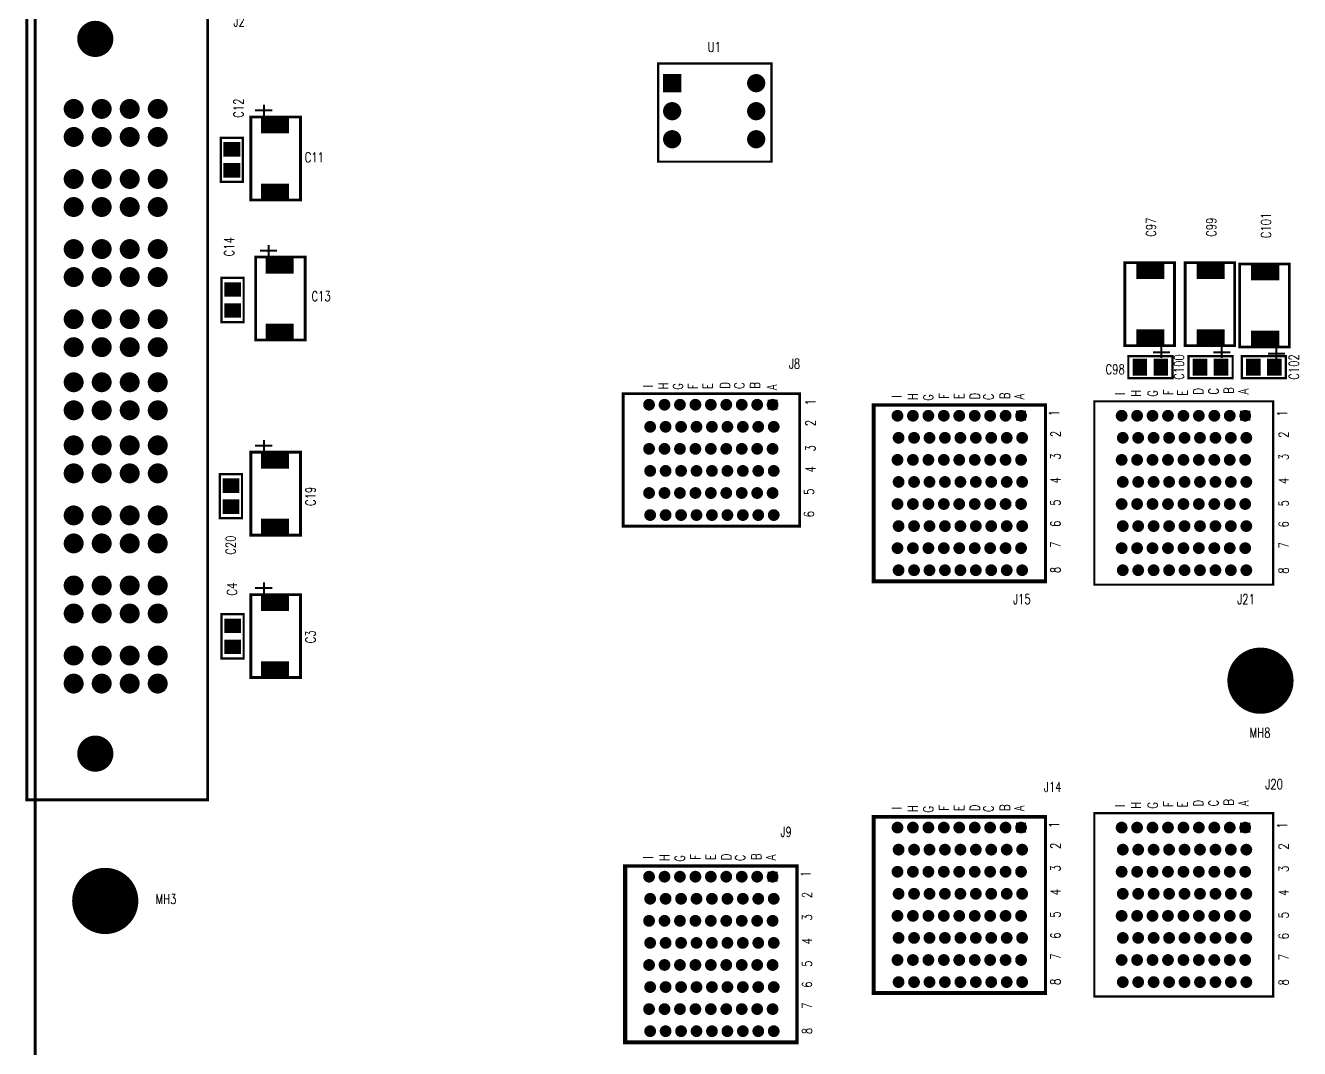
# Model space of a CAD drawing. Extents: x -1 to 432, y 0 to 280.
# Drawn here: x -0.9 to 114.6, y 99.7 to 192.4 of the extents above; entities that cross this region are included whole.
import ezdxf

# ---------------------------------------------------------------- set-up
doc = ezdxf.new("R2010")
doc.units = 0
for name, color, linetype in [('BOARD_OUTLINE_00', 2, 'CONTINUOUS'), ('DRIL_NPLTE_THRU_01', 176, 'CONTINUOUS'), ('DRIL_PLTE_THRU_01', 176, 'CONTINUOUS'), ('DRIL_SYMBOL', 2, 'CONTINUOUS'), ('PADS_INNER', 5, 'CONTINUOUS'), ('PADS_TOP', 5, 'CONTINUOUS'), ('PADS_XR_21', 4, 'CONTINUOUS'), ('PADS_XR_23', 4, 'CONTINUOUS'), ('PADS_XR_28', 4, 'CONTINUOUS'), ('PART_NAME_26', 255, 'CONTINUOUS'), ('PART_TOP_2DLINE_26', 222, 'CONTINUOUS'), ('PART_TOP_TEXT_26', 222, 'CONTINUOUS')]:
    doc.layers.add(name, color=color, linetype=linetype)
doc.styles.add('W0$127', font='simplex', dxfattribs={"width": 0.75})
doc.styles.add('W0$254', font='simplex', dxfattribs={"width": 0.75})

# ---------------------------------------------------------------- blocks, each defined once
blk = doc.blocks.new('BOARD_30791')
at = {"layer": 'BOARD_OUTLINE_00', "const_width": 0.254}
blk.add_lwpolyline([(290.399978, 279.4), (139.400026, 279.4, -1), (132.4, 279.4), (19.4, 279.4, -1), (12.4, 279.4), (0, 279.4), (0, 213.01), (2, 213.01, -1), (2, 206.01), (0, 206.01), (0, 63), (2, 63, -1), (2, 56), (0, 56), (0, 0), (431.8, 0)], format="xyb", dxfattribs=at)
blk = doc.blocks.new('SMOOTH_0$254')
at = {"const_width": 0.127}
blk.add_lwpolyline([(-0.0635, 0, 1), (0.0635, 0, 1)], format="xyb", close=True, dxfattribs=at)
blk = doc.blocks.new('PART_BODY_TOP_3')
at = {"layer": 'PART_TOP_2DLINE_26', "const_width": 0.254}
for points in [[(-8.0518, 7.874), (8.001, 7.874), (8.001, -7.7724), (-8.0518, -7.7724)], [(-7.95, -7.75), (7.95, -7.75), (7.95, 7.75), (-7.95, 7.75)]]:
    blk.add_lwpolyline(points, close=True, dxfattribs=at)
at = {"layer": 'PART_TOP_2DLINE_26'}
for p in [(-8.0518, 7.874), (-7.95, 7.75), (7.95, 7.75), (8.001, 7.874), (-8.0518, -7.7724), (-7.95, -7.75), (7.95, -7.75), (8.001, -7.7724)]:
    blk.add_blockref('SMOOTH_0$254', p, dxfattribs=at)
at = {"layer": 'PART_TOP_TEXT_26', "style": 'W0$127', "width": 0.75}
for s, p in [('I', (8.636, 5.2832)), ('H', (8.4074, 3.81)), ('G', (8.3566, 2.413)), ('F', (8.5344, 0.9906)), ('E', (8.509, -0.381)), ('D', (8.4836, -1.8034)), ('C', (8.4074, -3.048)), ('B', (8.509, -4.5212)), ('A', (8.4836, -5.842)), ('8', (-7.2644, -9.1186)), ('7', (-4.9784, -9.1186)), ('6', (-3.0734, -9.1186)), ('5', (-1.1684, -9.1186)), ('4', (0.8636, -9.1186)), ('3', (3.0226, -9.1186)), ('2', (5.0546, -9.1186)), ('1', (6.9596, -8.9916))]:
    blk.add_text(s, height=0.889, dxfattribs=at).set_placement(p)
blk = doc.blocks.new('DRIL_SYMBOL_0$5')
at = {"layer": 'DRIL_SYMBOL', "const_width": 0.0508}
for points in [[(-0.254, 0), (0.254, 0)], [(0, -0.254), (0, 0.254)]]:
    blk.add_lwpolyline(points, dxfattribs=at)
blk = doc.blocks.new('DRIL_HOLE_0$5')
at = {"const_width": 0.25}
blk.add_lwpolyline([(-0.125, 0, 1), (0.125, 0, 1)], format="xyb", close=True, dxfattribs=at)
blk.add_blockref('DRIL_SYMBOL_0$5', (0, 0))
blk = doc.blocks.new('PAD_2')
at = {"const_width": 0.4572}
blk.add_lwpolyline([(0, -0.2286, 1), (0, 0.2286, 1)], format="xyb", close=True, dxfattribs=at)
blk = doc.blocks.new('PAD_3')
at = {"const_width": 0.5334}
blk.add_lwpolyline([(0, -0.2667, 1), (0, 0.2667, 1)], format="xyb", close=True, dxfattribs=at)
blk = doc.blocks.new('STK_TOP_374')
at = {"layer": 'DRIL_PLTE_THRU_01'}
blk.add_blockref('DRIL_HOLE_0$5', (0, 0), dxfattribs=at)
at = {"layer": 'PADS_INNER'}
blk.add_blockref('PAD_2', (0, 0), dxfattribs=at)
at = {"layer": 'PADS_TOP'}
blk.add_blockref('PAD_2', (0, 0), dxfattribs=at)
at = {"layer": 'PADS_XR_21'}
blk.add_blockref('PAD_3', (0, 0), dxfattribs=at)
at = {"layer": 'PADS_XR_28'}
blk.add_blockref('PAD_3', (0, 0), dxfattribs=at)
blk = doc.blocks.new('PAD_4')
at = {"const_width": 0.9144}
blk.add_lwpolyline([(-0.4572, 0), (0.4572, 0)], dxfattribs=at)
blk = doc.blocks.new('STK_TOP_376')
at = {"layer": 'DRIL_PLTE_THRU_01'}
blk.add_blockref('DRIL_HOLE_0$5', (0, 0), dxfattribs=at)
at = {"layer": 'PADS_INNER'}
blk.add_blockref('PAD_4', (0, 0), dxfattribs=at)
at = {"layer": 'PADS_TOP'}
blk.add_blockref('PAD_4', (0, 0), dxfattribs=at)
at = {"layer": 'PADS_XR_21'}
blk.add_blockref('PAD_3', (0, 0), dxfattribs=at)
at = {"layer": 'PADS_XR_28'}
blk.add_blockref('PAD_3', (0, 0), dxfattribs=at)
blk = doc.blocks.new('SYM_TOP_5')
for name, p in [('PART_BODY_TOP_3', (0, 0)), ('STK_TOP_374', (-7, 5.55)), ('STK_TOP_374', (-5, 5.65)), ('STK_TOP_374', (-3, 5.55)), ('STK_TOP_374', (-1, 5.65)), ('STK_TOP_374', (1, 5.55)), ('STK_TOP_374', (3, 5.65)), ('STK_TOP_374', (5, 5.55)), ('STK_TOP_374', (7, 5.65)), ('STK_TOP_374', (-7, 4.15)), ('STK_TOP_374', (-5, 4.25)), ('STK_TOP_374', (-3, 4.15)), ('STK_TOP_374', (-1, 4.25)), ('STK_TOP_374', (1, 4.15)), ('STK_TOP_374', (3, 4.25)), ('STK_TOP_374', (5, 4.15)), ('STK_TOP_374', (7, 4.25)), ('STK_TOP_374', (-7, 2.75)), ('STK_TOP_374', (-5, 2.85)), ('STK_TOP_374', (-3, 2.75)), ('STK_TOP_374', (-1, 2.85)), ('STK_TOP_374', (1, 2.75)), ('STK_TOP_374', (3, 2.85)), ('STK_TOP_374', (5, 2.75)), ('STK_TOP_374', (7, 2.85)), ('STK_TOP_374', (-7, 1.35)), ('STK_TOP_374', (-5, 1.45)), ('STK_TOP_374', (-3, 1.35)), ('STK_TOP_374', (-1, 1.45)), ('STK_TOP_374', (1, 1.35)), ('STK_TOP_374', (3, 1.45)), ('STK_TOP_374', (5, 1.35)), ('STK_TOP_374', (7, 1.45)), ('STK_TOP_374', (-7, -0.05)), ('STK_TOP_374', (-5, 0.05)), ('STK_TOP_374', (-3, -0.05)), ('STK_TOP_374', (-1, 0.05)), ('STK_TOP_374', (1, -0.05)), ('STK_TOP_374', (3, 0.05)), ('STK_TOP_374', (5, -0.05)), ('STK_TOP_374', (7, 0.05)), ('STK_TOP_374', (-7, -1.45)), ('STK_TOP_374', (-5, -1.35)), ('STK_TOP_374', (-3, -1.45)), ('STK_TOP_374', (-1, -1.35)), ('STK_TOP_374', (1, -1.45)), ('STK_TOP_374', (3, -1.35)), ('STK_TOP_374', (5, -1.45)), ('STK_TOP_374', (7, -1.35)), ('STK_TOP_374', (-5, -2.75)), ('STK_TOP_374', (-1, -2.75)), ('STK_TOP_374', (3, -2.75)), ('STK_TOP_374', (7, -2.75)), ('STK_TOP_374', (-7, -2.85)), ('STK_TOP_374', (-3, -2.85)), ('STK_TOP_374', (1, -2.85)), ('STK_TOP_374', (5, -2.85)), ('STK_TOP_374', (-7, -4.25)), ('STK_TOP_374', (-5, -4.15)), ('STK_TOP_374', (-3, -4.25)), ('STK_TOP_374', (-1, -4.15)), ('STK_TOP_374', (1, -4.25)), ('STK_TOP_374', (3, -4.15)), ('STK_TOP_374', (5, -4.25)), ('STK_TOP_374', (7, -4.15)), ('STK_TOP_374', (-7, -5.65)), ('STK_TOP_374', (-5, -5.55)), ('STK_TOP_374', (-3, -5.65)), ('STK_TOP_374', (-1, -5.55)), ('STK_TOP_374', (1, -5.65)), ('STK_TOP_374', (3, -5.55)), ('STK_TOP_374', (5, -5.65)), ('STK_TOP_376', (7, -5.55))]:
    blk.add_blockref(name, p)
blk = doc.blocks.new('PART_TOP_38')
blk.add_blockref('SYM_TOP_5', (0, 0))
at = {"layer": 'PART_NAME_26', "style": 'W0$127', "width": 0.75}
blk.add_text('J9', height=0.889, rotation=270, dxfattribs=at).set_placement((10.62, -6.26))
blk = doc.blocks.new('PART_BODY_TOP_4')
at = {"layer": 'PART_TOP_2DLINE_26', "const_width": 0.254}
blk.add_lwpolyline([(-6, 8), (6, 8), (6, -8), (-6, -8)], close=True, dxfattribs=at)
at = {"layer": 'PART_TOP_2DLINE_26'}
for p in [(-6, 8), (6, 8), (-6, -8), (6, -8)]:
    blk.add_blockref('SMOOTH_0$254', p, dxfattribs=at)
at = {"layer": 'PART_TOP_TEXT_26', "style": 'W0$127', "width": 0.75}
for s, p in [('I', (6.5532, 5.3086)), ('H', (6.3754, 3.9116)), ('G', (6.35, 2.5908)), ('F', (6.4008, 1.2192)), ('E', (6.4008, -0.1016)), ('D', (6.4516, -1.6764)), ('C', (6.4262, -2.9718)), ('B', (6.4516, -4.3942)), ('A', (6.3246, -5.9182)), ('6', (-5.207, -9.2964)), ('5', (-3.175, -9.2964)), ('4', (-1.143, -9.4234)), ('3', (0.762, -9.4234)), ('2', (3.048, -9.4234)), ('1', (4.953, -9.4234))]:
    blk.add_text(s, height=0.889, dxfattribs=at).set_placement(p)
blk = doc.blocks.new('STK_TOP_375')
at = {"layer": 'DRIL_PLTE_THRU_01'}
blk.add_blockref('DRIL_HOLE_0$5', (0, 0), dxfattribs=at)
at = {"layer": 'PADS_INNER'}
blk.add_blockref('PAD_4', (0, 0), dxfattribs=at)
at = {"layer": 'PADS_TOP'}
blk.add_blockref('PAD_4', (0, 0), dxfattribs=at)
at = {"layer": 'PADS_XR_21'}
blk.add_blockref('PAD_3', (0, 0), dxfattribs=at)
at = {"layer": 'PADS_XR_28'}
blk.add_blockref('PAD_3', (0, 0), dxfattribs=at)
blk = doc.blocks.new('SYM_TOP_6')
for name, p in [('PART_BODY_TOP_4', (0, 0)), ('STK_TOP_374', (-5, 5.55)), ('STK_TOP_374', (-3, 5.65)), ('STK_TOP_374', (-1, 5.55)), ('STK_TOP_374', (1, 5.65)), ('STK_TOP_374', (3, 5.55)), ('STK_TOP_374', (5, 5.65)), ('STK_TOP_374', (-5, 4.15)), ('STK_TOP_374', (-3, 4.25)), ('STK_TOP_374', (-1, 4.15)), ('STK_TOP_374', (1, 4.25)), ('STK_TOP_374', (3, 4.15)), ('STK_TOP_374', (5, 4.25)), ('STK_TOP_374', (-5, 2.75)), ('STK_TOP_374', (-3, 2.85)), ('STK_TOP_374', (-1, 2.75)), ('STK_TOP_374', (1, 2.85)), ('STK_TOP_374', (3, 2.75)), ('STK_TOP_374', (5, 2.85)), ('STK_TOP_374', (-5, 1.35)), ('STK_TOP_374', (-3, 1.45)), ('STK_TOP_374', (-1, 1.35)), ('STK_TOP_374', (1, 1.45)), ('STK_TOP_374', (3, 1.35)), ('STK_TOP_374', (5, 1.45)), ('STK_TOP_374', (-5, -0.05)), ('STK_TOP_374', (-3, 0.05)), ('STK_TOP_374', (-1, -0.05)), ('STK_TOP_374', (1, 0.05)), ('STK_TOP_374', (3, -0.05)), ('STK_TOP_374', (5, 0.05)), ('STK_TOP_374', (-5, -1.45)), ('STK_TOP_374', (-3, -1.35)), ('STK_TOP_374', (-1, -1.45)), ('STK_TOP_374', (1, -1.35)), ('STK_TOP_374', (3, -1.45)), ('STK_TOP_374', (5, -1.35)), ('STK_TOP_374', (-3, -2.75)), ('STK_TOP_374', (1, -2.75)), ('STK_TOP_374', (5, -2.75)), ('STK_TOP_374', (-5, -2.85)), ('STK_TOP_374', (-1, -2.85)), ('STK_TOP_374', (3, -2.85)), ('STK_TOP_374', (-5, -4.25)), ('STK_TOP_374', (-3, -4.15)), ('STK_TOP_374', (-1, -4.25)), ('STK_TOP_374', (1, -4.15)), ('STK_TOP_374', (3, -4.25)), ('STK_TOP_374', (5, -4.15)), ('STK_TOP_374', (-5, -5.65)), ('STK_TOP_374', (-3, -5.55)), ('STK_TOP_374', (-1, -5.65)), ('STK_TOP_374', (1, -5.55)), ('STK_TOP_374', (3, -5.65)), ('STK_TOP_375', (5, -5.55))]:
    blk.add_blockref(name, p)
blk = doc.blocks.new('PART_TOP_39')
blk.add_blockref('SYM_TOP_6', (0, 0))
at = {"layer": 'PART_NAME_26', "style": 'W0$127', "width": 0.75}
blk.add_text('J8', height=0.889, rotation=270, dxfattribs=at).set_placement((8.27, -7.026))
blk = doc.blocks.new('PART_TOP_52')
blk.add_blockref('SYM_TOP_5', (0, 0))
at = {"layer": 'PART_NAME_26', "style": 'W0$127', "width": 0.75}
blk.add_text('J14', height=0.889, rotation=270, dxfattribs=at).set_placement((10.24, -7.62))
blk = doc.blocks.new('PART_TOP_53')
blk.add_blockref('SYM_TOP_5', (0, 0))
at = {"layer": 'PART_NAME_26', "style": 'W0$127', "width": 0.75}
blk.add_text('J15', height=0.889, rotation=270, dxfattribs=at).set_placement((-10.066, -4.826))
blk = doc.blocks.new('SMOOTH_0$2032')
at = {"const_width": 0.1016}
blk.add_lwpolyline([(-0.0508, 0, 1), (0.0508, 0, 1)], format="xyb", close=True, dxfattribs=at)
blk = doc.blocks.new('PART_BODY_TOP_6')
at = {"layer": 'PART_TOP_2DLINE_26', "const_width": 0.2032}
blk.add_lwpolyline([(-8.3058, 8.128), (8.3058, 8.128), (8.3058, -8.0772), (-8.3058, -8.0772)], close=True, dxfattribs=at)
at = {"layer": 'PART_TOP_2DLINE_26'}
for p in [(-8.3058, 8.128), (8.3058, 8.128), (-8.3058, -8.0772), (8.3058, -8.0772)]:
    blk.add_blockref('SMOOTH_0$2032', p, dxfattribs=at)
at = {"layer": 'PART_TOP_TEXT_26', "style": 'W0$127', "width": 0.75}
for s, p in [('I', (8.8646, 5.3594)), ('H', (8.7122, 3.9116)), ('G', (8.7122, 2.3876)), ('F', (8.8646, 0.9652)), ('E', (8.8138, -0.3048)), ('D', (8.9154, -1.7526)), ('C', (8.9154, -3.1242)), ('B', (8.9916, -4.4958)), ('A', (8.9408, -5.842)), ('8', (-7.3152, -9.4742)), ('7', (-5.0292, -9.4742)), ('6', (-3.1242, -9.4742)), ('5', (-1.2192, -9.4742)), ('4', (0.8128, -9.4742)), ('3', (2.9718, -9.4742)), ('2', (5.0038, -9.4742)), ('1', (6.9088, -9.3472))]:
    blk.add_text(s, height=0.889, dxfattribs=at).set_placement(p)
blk = doc.blocks.new('STK_TOP_377')
at = {"layer": 'DRIL_PLTE_THRU_01'}
blk.add_blockref('DRIL_HOLE_0$5', (0, 0), dxfattribs=at)
at = {"layer": 'PADS_INNER'}
blk.add_blockref('PAD_2', (0, 0), dxfattribs=at)
at = {"layer": 'PADS_TOP'}
blk.add_blockref('PAD_4', (0, 0), dxfattribs=at)
at = {"layer": 'PADS_XR_21'}
blk.add_blockref('PAD_3', (0, 0), dxfattribs=at)
at = {"layer": 'PADS_XR_28'}
blk.add_blockref('PAD_3', (0, 0), dxfattribs=at)
blk = doc.blocks.new('SYM_TOP_8')
for name, p in [('PART_BODY_TOP_6', (0, 0)), ('STK_TOP_374', (-7, 5.55)), ('STK_TOP_374', (-5, 5.65)), ('STK_TOP_374', (-3, 5.55)), ('STK_TOP_374', (-1, 5.65)), ('STK_TOP_374', (1, 5.55)), ('STK_TOP_374', (3, 5.65)), ('STK_TOP_374', (5, 5.55)), ('STK_TOP_374', (7, 5.65)), ('STK_TOP_374', (-7, 4.15)), ('STK_TOP_374', (-5, 4.25)), ('STK_TOP_374', (-3, 4.15)), ('STK_TOP_374', (-1, 4.25)), ('STK_TOP_374', (1, 4.15)), ('STK_TOP_374', (3, 4.25)), ('STK_TOP_374', (5, 4.15)), ('STK_TOP_374', (7, 4.25)), ('STK_TOP_374', (-7, 2.75)), ('STK_TOP_374', (-5, 2.85)), ('STK_TOP_374', (-3, 2.75)), ('STK_TOP_374', (-1, 2.85)), ('STK_TOP_374', (1, 2.75)), ('STK_TOP_374', (3, 2.85)), ('STK_TOP_374', (5, 2.75)), ('STK_TOP_374', (7, 2.85)), ('STK_TOP_374', (-7, 1.35)), ('STK_TOP_374', (-5, 1.45)), ('STK_TOP_374', (-3, 1.35)), ('STK_TOP_374', (-1, 1.45)), ('STK_TOP_374', (1, 1.35)), ('STK_TOP_374', (3, 1.45)), ('STK_TOP_374', (5, 1.35)), ('STK_TOP_374', (7, 1.45)), ('STK_TOP_374', (-7, -0.05)), ('STK_TOP_374', (-5, 0.05)), ('STK_TOP_374', (-3, -0.05)), ('STK_TOP_374', (-1, 0.05)), ('STK_TOP_374', (1, -0.05)), ('STK_TOP_374', (3, 0.05)), ('STK_TOP_374', (5, -0.05)), ('STK_TOP_374', (7, 0.05)), ('STK_TOP_374', (-7, -1.45)), ('STK_TOP_374', (-5, -1.35)), ('STK_TOP_374', (-3, -1.45)), ('STK_TOP_374', (-1, -1.35)), ('STK_TOP_374', (1, -1.45)), ('STK_TOP_374', (3, -1.35)), ('STK_TOP_374', (5, -1.45)), ('STK_TOP_374', (7, -1.35)), ('STK_TOP_374', (-5, -2.75)), ('STK_TOP_374', (-1, -2.75)), ('STK_TOP_374', (3, -2.75)), ('STK_TOP_374', (7, -2.75)), ('STK_TOP_374', (-7, -2.85)), ('STK_TOP_374', (-3, -2.85)), ('STK_TOP_374', (1, -2.85)), ('STK_TOP_374', (5, -2.85)), ('STK_TOP_374', (-7, -4.25)), ('STK_TOP_374', (-5, -4.15)), ('STK_TOP_374', (-3, -4.25)), ('STK_TOP_374', (-1, -4.15)), ('STK_TOP_374', (1, -4.25)), ('STK_TOP_374', (3, -4.15)), ('STK_TOP_374', (5, -4.25)), ('STK_TOP_374', (7, -4.15)), ('STK_TOP_374', (-7, -5.65)), ('STK_TOP_374', (-5, -5.55)), ('STK_TOP_374', (-3, -5.65)), ('STK_TOP_374', (-1, -5.55)), ('STK_TOP_374', (1, -5.65)), ('STK_TOP_374', (3, -5.55)), ('STK_TOP_374', (5, -5.65)), ('STK_TOP_377', (7, -5.55))]:
    blk.add_blockref(name, p)
blk = doc.blocks.new('PART_TOP_56')
blk.add_blockref('SYM_TOP_8', (0, 0))
at = {"layer": 'PART_NAME_26', "style": 'W0$127', "width": 0.75}
blk.add_text('J20', height=0.889, rotation=270, dxfattribs=at).set_placement((10.49, -7.37))
blk = doc.blocks.new('PART_TOP_57')
blk.add_blockref('SYM_TOP_8', (0, 0))
at = {"layer": 'PART_NAME_26', "style": 'W0$127', "width": 0.75}
blk.add_text('J21', height=0.889, rotation=270, dxfattribs=at).set_placement((-10.066, -4.826))
blk = doc.blocks.new('PART_BODY_TOP_8')
at = {"layer": 'PART_TOP_2DLINE_26', "const_width": 0.254}
blk.add_lwpolyline([(-68.960746, 10.181336), (4.191254, 10.181336), (4.191254, -6.201664), (-68.960746, -6.201664)], close=True, dxfattribs=at)
at = {"layer": 'PART_TOP_2DLINE_26'}
for p in [(-68.960746, 10.181336), (4.191254, 10.181336), (-68.960746, -6.201664), (4.191254, -6.201664)]:
    blk.add_blockref('SMOOTH_0$254', p, dxfattribs=at)
blk = doc.blocks.new('DRIL_SYMBOL_1$01981')
at = {"layer": 'DRIL_SYMBOL', "const_width": 0.0508}
for points in [[(-0.254, 0), (0.254, 0)], [(0, -0.254), (0, 0.254)]]:
    blk.add_lwpolyline(points, dxfattribs=at)
blk = doc.blocks.new('DRIL_HOLE_1$01981')
at = {"const_width": 0.509905}
blk.add_lwpolyline([(-0.254952, 0, 1), (0.254952, 0, 1)], format="xyb", close=True, dxfattribs=at)
blk.add_blockref('DRIL_SYMBOL_1$01981', (0, 0))
blk = doc.blocks.new('PAD_8')
at = {"const_width": 0.827405}
blk.add_lwpolyline([(0, -0.413702, 1), (0, 0.413702, 1)], format="xyb", close=True, dxfattribs=at)
blk = doc.blocks.new('PAD_9')
at = {"const_width": 0.903605}
blk.add_lwpolyline([(0, -0.451802, 1), (0, 0.451802, 1)], format="xyb", close=True, dxfattribs=at)
blk = doc.blocks.new('STK_TOP_3')
at = {"layer": 'DRIL_PLTE_THRU_01'}
blk.add_blockref('DRIL_HOLE_1$01981', (0, 0), dxfattribs=at)
at = {"layer": 'PADS_INNER'}
blk.add_blockref('PAD_8', (0, 0), dxfattribs=at)
at = {"layer": 'PADS_TOP'}
blk.add_blockref('PAD_8', (0, 0), dxfattribs=at)
at = {"layer": 'PADS_XR_21'}
blk.add_blockref('PAD_9', (0, 0), dxfattribs=at)
at = {"layer": 'PADS_XR_28'}
blk.add_blockref('PAD_9', (0, 0), dxfattribs=at)
blk = doc.blocks.new('DRIL_SYMBOL_2$489962')
at = {"layer": 'DRIL_SYMBOL', "const_width": 0.0508}
for points in [[(-0.254, 0), (0.254, 0)], [(0, -0.254), (0, 0.254)]]:
    blk.add_lwpolyline(points, dxfattribs=at)
blk = doc.blocks.new('DRIL_HOLE_2$489962')
at = {"const_width": 1.24498}
blk.add_lwpolyline([(-0.62249, 0, 1), (0.62249, 0, 1)], format="xyb", close=True, dxfattribs=at)
blk.add_blockref('DRIL_SYMBOL_2$489962', (0, 0))
blk = doc.blocks.new('PAD_10')
at = {"const_width": 1.56248}
blk.add_lwpolyline([(0, -0.78124, 1), (0, 0.78124, 1)], format="xyb", close=True, dxfattribs=at)
blk = doc.blocks.new('PAD_11')
at = {"const_width": 1.63868}
blk.add_lwpolyline([(0, -0.81934, 1), (0, 0.81934, 1)], format="xyb", close=True, dxfattribs=at)
blk = doc.blocks.new('STK_TOP_4')
at = {"layer": 'DRIL_PLTE_THRU_01'}
blk.add_blockref('DRIL_HOLE_2$489962', (0, 0), dxfattribs=at)
at = {"layer": 'PADS_INNER'}
blk.add_blockref('PAD_10', (0, 0), dxfattribs=at)
at = {"layer": 'PADS_TOP'}
blk.add_blockref('PAD_10', (0, 0), dxfattribs=at)
at = {"layer": 'PADS_XR_21'}
blk.add_blockref('PAD_11', (0, 0), dxfattribs=at)
at = {"layer": 'PADS_XR_28'}
blk.add_blockref('PAD_11', (0, 0), dxfattribs=at)
blk = doc.blocks.new('SYM_TOP_10')
for name, p in [('PART_BODY_TOP_8', (0, 0)), ('STK_TOP_3', (-58.424572, 5.660136)), ('STK_TOP_3', (-55.884572, 5.660136)), ('STK_TOP_3', (-52.074572, 5.660136)), ('STK_TOP_3', (-49.534572, 5.660136)), ('STK_TOP_3', (-45.724572, 5.660136)), ('STK_TOP_3', (-43.184572, 5.660136)), ('STK_TOP_3', (-39.374572, 5.660136)), ('STK_TOP_3', (-36.834572, 5.660136)), ('STK_TOP_3', (-33.654746, 5.660136)), ('STK_TOP_3', (-31.114746, 5.660136)), ('STK_TOP_3', (-27.939746, 5.660136)), ('STK_TOP_3', (-25.399746, 5.660136)), ('STK_TOP_3', (-21.589746, 5.660136)), ('STK_TOP_3', (-19.049746, 5.660136)), ('STK_TOP_3', (-15.239746, 5.660136)), ('STK_TOP_3', (-12.699746, 5.660136)), ('STK_TOP_3', (-8.889746, 5.660136)), ('STK_TOP_3', (-6.349746, 5.660136)), ('STK_TOP_3', (-58.424572, 3.120136)), ('STK_TOP_3', (-55.884572, 3.120136)), ('STK_TOP_3', (-52.074572, 3.120136)), ('STK_TOP_3', (-49.534572, 3.120136)), ('STK_TOP_3', (-45.724572, 3.120136)), ('STK_TOP_3', (-43.184572, 3.120136)), ('STK_TOP_3', (-39.374572, 3.120136)), ('STK_TOP_3', (-36.834572, 3.120136)), ('STK_TOP_3', (-33.654746, 3.120136)), ('STK_TOP_3', (-31.114746, 3.120136)), ('STK_TOP_3', (-27.939746, 3.120136)), ('STK_TOP_3', (-25.399746, 3.120136)), ('STK_TOP_3', (-21.589746, 3.120136)), ('STK_TOP_3', (-19.049746, 3.120136)), ('STK_TOP_3', (-15.239746, 3.120136)), ('STK_TOP_3', (-12.699746, 3.120136)), ('STK_TOP_3', (-8.889746, 3.120136)), ('STK_TOP_3', (-6.349746, 3.120136)), ('STK_TOP_4', (-64.769746, 0)), ('STK_TOP_3', (-58.424572, 0.580136)), ('STK_TOP_3', (-55.884572, 0.580136)), ('STK_TOP_3', (-52.074572, 0.580136)), ('STK_TOP_3', (-49.534572, 0.580136)), ('STK_TOP_3', (-45.724572, 0.580136)), ('STK_TOP_3', (-43.184572, 0.580136)), ('STK_TOP_3', (-39.374572, 0.580136)), ('STK_TOP_3', (-36.834572, 0.580136)), ('STK_TOP_3', (-33.654746, 0.580136)), ('STK_TOP_3', (-31.114746, 0.580136)), ('STK_TOP_3', (-27.939746, 0.580136)), ('STK_TOP_3', (-25.399746, 0.580136)), ('STK_TOP_3', (-21.589746, 0.580136)), ('STK_TOP_3', (-19.049746, 0.580136)), ('STK_TOP_3', (-15.239746, 0.580136)), ('STK_TOP_3', (-12.699746, 0.580136)), ('STK_TOP_3', (-8.889746, 0.580136)), ('STK_TOP_3', (-6.349746, 0.580136)), ('STK_TOP_4', (0, 0)), ('STK_TOP_3', (-58.424572, -1.959864)), ('STK_TOP_3', (-55.884572, -1.959864)), ('STK_TOP_3', (-52.074572, -1.959864)), ('STK_TOP_3', (-49.534572, -1.959864)), ('STK_TOP_3', (-45.724572, -1.959864)), ('STK_TOP_3', (-43.184572, -1.959864)), ('STK_TOP_3', (-39.374572, -1.959864)), ('STK_TOP_3', (-36.834572, -1.959864)), ('STK_TOP_3', (-33.654746, -1.959864)), ('STK_TOP_3', (-31.114746, -1.959864)), ('STK_TOP_3', (-27.939746, -1.959864)), ('STK_TOP_3', (-25.399746, -1.959864)), ('STK_TOP_3', (-21.589746, -1.959864)), ('STK_TOP_3', (-19.049746, -1.959864)), ('STK_TOP_3', (-15.239746, -1.959864)), ('STK_TOP_3', (-12.699746, -1.959864)), ('STK_TOP_3', (-8.889746, -1.959864)), ('STK_TOP_3', (-6.349746, -1.959864))]:
    blk.add_blockref(name, p)
blk = doc.blocks.new('PART_TOP_81')
blk.add_blockref('SYM_TOP_10', (0, 0))
at = {"layer": 'PART_NAME_26', "style": 'W0$127', "width": 0.75}
blk.add_text('J2', height=0.889, rotation=90, dxfattribs=at).set_placement((-65.88, 12.53))
blk = doc.blocks.new('PART_BODY_TOP_30796')
at = {"layer": 'PART_TOP_2DLINE_26', "const_width": 0.254}
blk.add_lwpolyline([(-3.7592, 2.3114), (3.7592, 2.3114), (3.7592, -2.1844), (-3.7592, -2.1844)], close=True, dxfattribs=at)
at = {"layer": 'PART_TOP_2DLINE_26'}
for p in [(-3.7592, 2.3114), (3.7592, 2.3114), (-3.7592, -2.1844), (3.7592, -2.1844)]:
    blk.add_blockref('SMOOTH_0$254', p, dxfattribs=at)
at = {"layer": 'PART_TOP_TEXT_26', "style": 'W0$254', "width": 0.75}
blk.add_text('+', height=1.778, dxfattribs=at).set_placement((-5.08, -1.778))
blk = doc.blocks.new('DRIL_HOLE_0')
blk.add_lwpolyline([(0, 0, 1), (0, 0, 1)], format="xyb", close=True)
blk = doc.blocks.new('PAD_12')
blk.add_lwpolyline([(0, 0, 1), (0, 0, 1)], format="xyb", close=True)
blk = doc.blocks.new('PAD_13')
at = {"const_width": 1.4524}
blk.add_lwpolyline([(-1.2762, 0), (1.2762, 0)], dxfattribs=at)
blk = doc.blocks.new('PAD_14')
at = {"const_width": 1.3}
blk.add_lwpolyline([(-1.2, 0), (1.2, 0)], dxfattribs=at)
blk = doc.blocks.new('STK_TOP_130')
at = {"layer": 'DRIL_NPLTE_THRU_01'}
blk.add_blockref('DRIL_HOLE_0', (0, 0), dxfattribs=at)
at = {"layer": 'PADS_INNER'}
blk.add_blockref('PAD_12', (0, 0), dxfattribs=at)
at = {"layer": 'PADS_TOP', "rotation": 90}
blk.add_blockref('PAD_14', (0, 0), dxfattribs=at)
at = {"layer": 'PADS_XR_21', "rotation": 90}
blk.add_blockref('PAD_13', (0, 0), dxfattribs=at)
at = {"layer": 'PADS_XR_23', "rotation": 90}
blk.add_blockref('PAD_14', (0, 0), dxfattribs=at)
blk = doc.blocks.new('SYM_TOP_13')
for name, p in [('PART_BODY_TOP_30796', (0, 0)), ('STK_TOP_130', (-2.9972, 0)), ('STK_TOP_130', (3.0028, 0))]:
    blk.add_blockref(name, p)
blk = doc.blocks.new('PART_TOP_88')
blk.add_blockref('SYM_TOP_13', (0, 0))
at = {"layer": 'PART_NAME_26', "style": 'W0$127', "width": 0.75}
blk.add_text('C3', height=0.889, rotation=180, dxfattribs=at).set_placement((0.66, 3.67))
blk = doc.blocks.new('PART_TOP_92')
blk.add_blockref('SYM_TOP_13', (0, 0))
at = {"layer": 'PART_NAME_26', "style": 'W0$127', "width": 0.75}
blk.add_text('C11', height=0.889, rotation=90, dxfattribs=at).set_placement((0.35, 2.7))
blk = doc.blocks.new('PART_TOP_94')
blk.add_blockref('SYM_TOP_13', (0, 0))
at = {"layer": 'PART_NAME_26', "style": 'W0$127', "width": 0.75}
blk.add_text('C13', height=0.889, rotation=90, dxfattribs=at).set_placement((0.23, 2.88))
blk = doc.blocks.new('PART_TOP_96')
blk.add_blockref('SYM_TOP_13', (0, 0))
at = {"layer": 'PART_NAME_26', "style": 'W0$127', "width": 0.75}
blk.add_text('C19', height=0.889, rotation=180, dxfattribs=at).set_placement((1.12, 3.67))
blk = doc.blocks.new('PART_TOP_131')
blk.add_blockref('SYM_TOP_13', (0, 0))
at = {"layer": 'PART_NAME_26', "style": 'W0$127', "width": 0.75}
blk.add_text('C97', height=0.889, dxfattribs=at).set_placement((6.1, -0.51))
blk = doc.blocks.new('PART_TOP_132')
blk.add_blockref('SYM_TOP_13', (0, 0))
at = {"layer": 'PART_NAME_26', "style": 'W0$127', "width": 0.75}
blk.add_text('C99', height=0.889, dxfattribs=at).set_placement((6.1, -0.51))
blk = doc.blocks.new('PART_TOP_133')
blk.add_blockref('SYM_TOP_13', (0, 0))
at = {"layer": 'PART_NAME_26', "style": 'W0$127', "width": 0.75}
blk.add_text('C101', height=0.889, dxfattribs=at).set_placement((6.1, -0.51))
blk = doc.blocks.new('PART_BODY_TOP_30799')
at = {"layer": 'PART_TOP_2DLINE_26', "const_width": 0.2032}
blk.add_lwpolyline([(-1.999996, -0.999998), (1.999996, -0.999998), (1.999996, 0.999998), (-1.999996, 0.999998), (-1.999996, -0.999998)], dxfattribs=at)
at = {"layer": 'PART_TOP_2DLINE_26'}
for p in [(-1.999996, 0.999998), (1.999996, 0.999998), (-1.999996, -0.999998), (-1.999996, -0.999998), (1.999996, -0.999998)]:
    blk.add_blockref('SMOOTH_0$2032', p, dxfattribs=at)
blk = doc.blocks.new('PAD_15')
at = {"const_width": 1.321}
blk.add_lwpolyline([(-0.762, 0), (0.762, 0)], dxfattribs=at)
blk = doc.blocks.new('STK_TOP_54')
at = {"layer": 'DRIL_PLTE_THRU_01'}
blk.add_blockref('DRIL_HOLE_0', (0, 0), dxfattribs=at)
at = {"layer": 'PADS_INNER'}
blk.add_blockref('PAD_12', (0, 0), dxfattribs=at)
at = {"layer": 'PADS_TOP', "rotation": 90}
blk.add_blockref('PAD_15', (0, 0), dxfattribs=at)
blk = doc.blocks.new('SYM_TOP_16')
for name, p in [('STK_TOP_54', (-0.94996, 0)), ('STK_TOP_54', (0.94996, 0)), ('PART_BODY_TOP_30799', (0, 0))]:
    blk.add_blockref(name, p)
blk = doc.blocks.new('PART_TOP_214')
blk.add_blockref('SYM_TOP_16', (0, 0))
at = {"layer": 'PART_NAME_26', "style": 'W0$127', "width": 0.75}
blk.add_text('C4', height=0.889, rotation=180, dxfattribs=at).set_placement((-3.69, 0.39))
blk = doc.blocks.new('PART_TOP_218')
blk.add_blockref('SYM_TOP_16', (0, 0))
at = {"layer": 'PART_NAME_26', "style": 'W0$127', "width": 0.75}
blk.add_text('C12', height=0.889, rotation=180, dxfattribs=at).set_placement((-3.81, 1.05))
blk = doc.blocks.new('PART_TOP_219')
blk.add_blockref('SYM_TOP_16', (0, 0))
at = {"layer": 'PART_NAME_26', "style": 'W0$127', "width": 0.75}
blk.add_text('C14', height=0.889, rotation=180, dxfattribs=at).set_placement((-3.94, 0.13))
blk = doc.blocks.new('PART_TOP_222')
blk.add_blockref('SYM_TOP_16', (0, 0))
at = {"layer": 'PART_NAME_26', "style": 'W0$127', "width": 0.75}
blk.add_text('C20', height=0.889, rotation=180, dxfattribs=at).set_placement((5.30606, 0.41402))
blk = doc.blocks.new('PART_TOP_261')
blk.add_blockref('SYM_TOP_16', (0, 0))
at = {"layer": 'PART_NAME_26', "style": 'W0$127', "width": 0.75}
blk.add_text('C98', height=0.889, rotation=180, dxfattribs=at).set_placement((4.064, 0.635))
blk = doc.blocks.new('PART_TOP_262')
blk.add_blockref('SYM_TOP_16', (0, 0))
at = {"layer": 'PART_NAME_26', "style": 'W0$127', "width": 0.75}
blk.add_text('C100', height=0.889, rotation=270, dxfattribs=at).set_placement((2.413, 1.143))
blk = doc.blocks.new('PART_TOP_263')
blk.add_blockref('SYM_TOP_16', (0, 0))
at = {"layer": 'PART_NAME_26', "style": 'W0$127', "width": 0.75}
blk.add_text('C102', height=0.889, rotation=270, dxfattribs=at).set_placement((-3.17, 1.14))
blk = doc.blocks.new('PART_BODY_TOP_30802')
at = {"layer": 'PART_TOP_2DLINE_26', "const_width": 0.203}
blk.add_lwpolyline([(-1.27, 1.778), (9.017, 1.778), (9.017, -7.112), (-1.27, -7.112)], close=True, dxfattribs=at)
at = {"layer": 'PART_TOP_2DLINE_26'}
for p in [(-1.27, 1.778), (9.017, 1.778), (-1.27, -7.112), (9.017, -7.112)]:
    blk.add_blockref('SMOOTH_0$2032', p, dxfattribs=at)
blk = doc.blocks.new('DRIL_SYMBOL_1$016')
at = {"layer": 'DRIL_SYMBOL', "const_width": 0.0508}
for points in [[(-0.254, 0), (0.254, 0)], [(0, -0.254), (0, 0.254)]]:
    blk.add_lwpolyline(points, dxfattribs=at)
blk = doc.blocks.new('DRIL_HOLE_1$016')
at = {"const_width": 0.508}
blk.add_lwpolyline([(-0.254, 0, 1), (0.254, 0, 1)], format="xyb", close=True, dxfattribs=at)
blk.add_blockref('DRIL_SYMBOL_1$016', (0, 0))
blk = doc.blocks.new('PAD_16')
at = {"const_width": 0.8255}
blk.add_lwpolyline([(0, -0.41275, 1), (0, 0.41275, 1)], format="xyb", close=True, dxfattribs=at)
blk = doc.blocks.new('PAD_17')
at = {"const_width": 1.651}
blk.add_lwpolyline([(-0.8255, 0), (0.8255, 0)], dxfattribs=at)
blk = doc.blocks.new('STK_TOP_9')
at = {"layer": 'DRIL_PLTE_THRU_01'}
blk.add_blockref('DRIL_HOLE_1$016', (0, 0), dxfattribs=at)
at = {"layer": 'PADS_INNER'}
blk.add_blockref('PAD_16', (0, 0), dxfattribs=at)
at = {"layer": 'PADS_TOP'}
blk.add_blockref('PAD_17', (0, 0), dxfattribs=at)
blk = doc.blocks.new('STK_TOP_8')
at = {"layer": 'DRIL_PLTE_THRU_01'}
blk.add_blockref('DRIL_HOLE_1$016', (0, 0), dxfattribs=at)
at = {"layer": 'PADS_INNER'}
blk.add_blockref('PAD_16', (0, 0), dxfattribs=at)
at = {"layer": 'PADS_TOP'}
blk.add_blockref('PAD_16', (0, 0), dxfattribs=at)
blk = doc.blocks.new('SYM_TOP_19')
for name, p in [('PART_BODY_TOP_30802', (0, 0)), ('STK_TOP_9', (0, 0)), ('STK_TOP_8', (7.62, 0)), ('STK_TOP_8', (0, -2.54)), ('STK_TOP_8', (7.62, -2.54)), ('STK_TOP_8', (0, -5.08)), ('STK_TOP_8', (7.62, -5.08))]:
    blk.add_blockref(name, p)
blk = doc.blocks.new('PART_TOP_341')
blk.add_blockref('SYM_TOP_19', (0, 0))
at = {"layer": 'PART_NAME_26', "style": 'W0$127', "width": 0.75}
blk.add_text('U1', height=0.889, dxfattribs=at).set_placement((3.22, 2.834))
blk = doc.blocks.new('DRIL_SYMBOL_3$5')
at = {"layer": 'DRIL_SYMBOL', "const_width": 0.0508}
for points in [[(-0.254, 0), (0.254, 0)], [(0, -0.254), (0, 0.254)]]:
    blk.add_lwpolyline(points, dxfattribs=at)
blk = doc.blocks.new('DRIL_HOLE_3$5')
at = {"const_width": 1.75}
blk.add_lwpolyline([(-0.875, 0, 1), (0.875, 0, 1)], format="xyb", close=True, dxfattribs=at)
blk.add_blockref('DRIL_SYMBOL_3$5', (0, 0))
blk = doc.blocks.new('PAD_18')
at = {"const_width": 3}
blk.add_lwpolyline([(0, -1.5, 1), (0, 1.5, 1)], format="xyb", close=True, dxfattribs=at)
blk = doc.blocks.new('STK_TOP_206')
at = {"layer": 'DRIL_PLTE_THRU_01'}
blk.add_blockref('DRIL_HOLE_3$5', (0, 0), dxfattribs=at)
at = {"layer": 'PADS_INNER'}
blk.add_blockref('PAD_18', (0, 0), dxfattribs=at)
at = {"layer": 'PADS_TOP'}
blk.add_blockref('PAD_18', (0, 0), dxfattribs=at)
blk = doc.blocks.new('SYM_TOP_11')
blk.add_blockref('STK_TOP_206', (0, 0))
blk = doc.blocks.new('PART_TOP_362')
blk.add_blockref('SYM_TOP_11', (0, 0))
at = {"layer": 'PART_NAME_26', "style": 'W0$127', "width": 0.75}
blk.add_text('MH3', height=0.889, dxfattribs=at).set_placement((4.572, -0.274))
blk = doc.blocks.new('PART_TOP_367')
blk.add_blockref('SYM_TOP_11', (0, 0))
at = {"layer": 'PART_NAME_26', "style": 'W0$127', "width": 0.75}
blk.add_text('MH8', height=0.889, dxfattribs=at).set_placement((-0.98044, -5.16382))

msp = doc.modelspace()

# ---------------------------------------------------------------- block references
for name, p in [('BOARD_30791', (0, 0)), ('PART_TOP_341', (57.74, 187.158)), ('PART_TOP_367', (111.0742, 133.01218)), ('PART_TOP_362', (6.35, 113.05))]:
    msp.add_blockref(name, p)
for name, p, rotation in [('PART_TOP_81', (5.45, 126.4), 270), ('PART_TOP_218', (17.82318, 180.21046), 270), ('PART_TOP_92', (21.73478, 180.33746), 270), ('PART_TOP_131', (101.092, 167.132), 90), ('PART_TOP_132', (106.553, 167.132), 90), ('PART_TOP_133', (111.506, 167.005), 90), ('PART_TOP_219', (17.89938, 167.51046), 270), ('PART_TOP_94', (22.16658, 167.63746), 270), ('PART_TOP_39', (61.3, 153.02), 90), ('PART_TOP_261', (101.092, 161.417), 180), ('PART_TOP_262', (106.553, 161.417), 180), ('PART_TOP_263', (111.379, 161.417), 180), ('PART_TOP_57', (104.14, 150.02), 90), ('PART_TOP_53', (83.82, 150.02), 90), ('PART_TOP_96', (21.73478, 149.95906), 270), ('PART_TOP_222', (17.74698, 149.73046), 270), ('PART_TOP_214', (17.89938, 137.03046), 270), ('PART_TOP_88', (21.73478, 137.05586), 270), ('PART_TOP_52', (83.82, 112.7), 90), ('PART_TOP_56', (104.14, 112.7), 90), ('PART_TOP_38', (61.3, 108.25), 90)]:
    msp.add_blockref(name, p, dxfattribs=dict(rotation=rotation))

doc.saveas('drawing.dxf')
